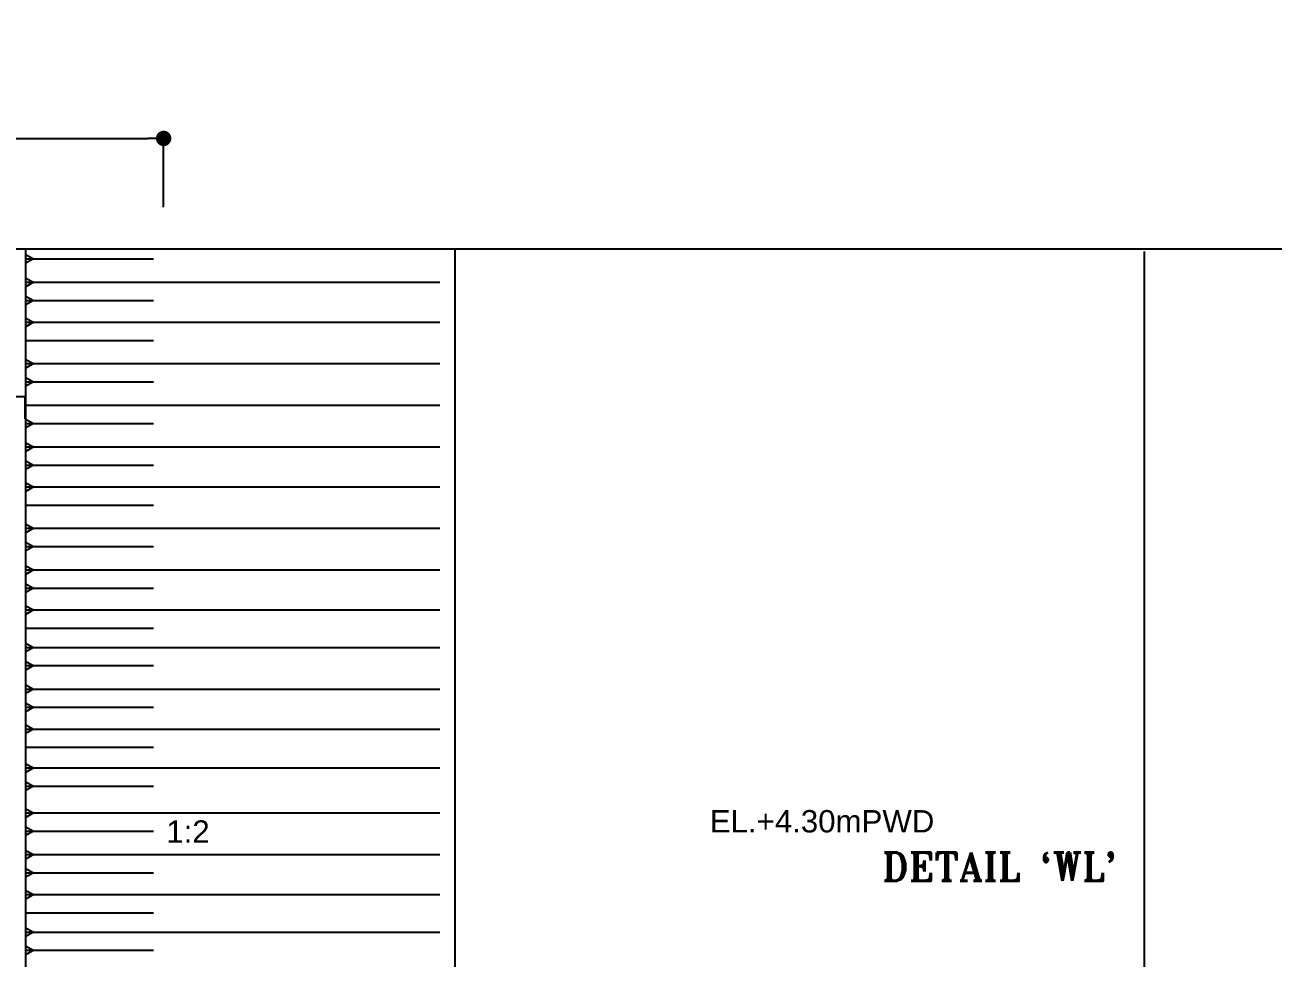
# Model space of a CAD drawing. Header units: metres. Extents: x -98554 to 27544620, y -161930 to 5264560.
# Drawn here: x -34666 to -18465, y 283004 to 295119 of the extents above; entities that cross this region are included whole.
import ezdxf

# ---------------------------------------------------------------- set-up
doc = ezdxf.new("R2010")
doc.units = ezdxf.units.M
doc.header["$LTSCALE"] = 15
doc.header["$MEASUREMENT"] = 0
doc.layers.get('0').update_dxf_attribs({"linetype": 'CONTINUOUS'})
doc.layers.get('Defpoints').update_dxf_attribs({"linetype": 'CONTINUOUS'})
for name, color, linetype in [('Bank line', 170, 'CONTINUOUS'), ('LINE', 7, 'CONTINUOUS'), ('SLOPECON', 12, 'CONTINUOUS')]:
    doc.layers.add(name, color=color, linetype=linetype)
doc.layers.add('lline', color=102, linetype='CONTINUOUS', lineweight=20)
doc.styles.add('BIG', font='ROMANT.SHX')
doc.styles.add('NASIR', font='romant.shx')
doc.styles.add('ROMAN_SIMPLEX', font='ROMANS')
doc.styles.get("Standard").update_dxf_attribs({"font": 'arial.ttf'})
doc.dimstyles.new('ISO-25', dxfattribs={"dimtxt": 250, "dimasz": 2.5, "dimexe": 1.25, "dimexo": 0.625, "dimtad": 1, "dimtxsty": 'BIG', "dimcen": 2.5, "dimadec": 0, "dimazin": 0, "dimtfac": 1, "dimtmove": 0, "dimatfit": 3, "dimfxl": 1, "dimarcsym": 0})
doc.dimstyles.get("Standard").update_dxf_attribs({"dimtxt": 250, "dimasz": 2, "dimexe": 0.18, "dimexo": 0.0625, "dimgap": 0.09, "dimtad": 0, "dimtih": 1, "dimtoh": 1, "dimzin": 0, "dimdsep": 46, "dimtxsty": 'ROMAN_SIMPLEX', "dimcen": 0.09, "dimadec": 0, "dimazin": 0, "dimtfac": 1, "dimtofl": 0, "dimtmove": 0, "dimatfit": 3, "dimfxl": 1, "dimtolj": 1, "dimtzin": 0, "dimarcsym": 0})

# ---------------------------------------------------------------- blocks, each defined once
blk = doc.blocks.new('_Dot')
at = {"color": 0, "linetype": 'ByBlock', "lineweight": -2}
blk.add_line((-0.5, 0), (-1, 0), dxfattribs=at)
at = {"color": 0, "linetype": 'ByBlock', "const_width": 0.5}
blk.add_lwpolyline([(-0.25, 0, 1), (0.25, 0, 1)], format="xyb", close=True, dxfattribs=at)
blk = doc.blocks.new('*D3034')
at = {"color": 0, "lineweight": -2}
for p, q in [((-42367.86363284685, 292748.1230075457), (-42367.86363284685, 293647.3409736468)), ((-42167.86363284685, 293646.0909736468), (-33065.50099973707, 293646.0909736468)), ((-32865.50099973707, 292751.4999110028), (-32865.50099973707, 293647.3409736468))]:
    blk.add_line(p, q, dxfattribs=at)
at = {"layer": 'Defpoints', "color": 0}
for p in [(-32865.50099973707, 293646.0909736468), (-42367.86363284685, 292747.4980075457), (-32865.50099973707, 292750.8749110028)]:
    blk.add_point(p, dxfattribs=at)
at = {"color": 0, "lineweight": -2, "xscale": 200, "yscale": 200, "zscale": 200, "rotation": 180}
blk.add_blockref('_Dot', (-42367.86363284685, 293646.0909736468), dxfattribs=at)
at = {"color": 0, "lineweight": -2, "xscale": 200, "yscale": 200, "zscale": 200}
blk.add_blockref('_Dot', (-32865.50099973707, 293646.0909736468), dxfattribs=at)
at = {"color": 0, "insert": (-37616.68231629196, 293884.8112117421), "char_height": 400, "attachment_point": 5, "style": 'BIG'}
blk.add_mtext('9502,36', dxfattribs=at)
blk = doc.blocks.new('*D3107')
at = {"layer": 'Defpoints', "color": 0, "ltscale": 20}
for p in [(-17718.60014526104, 295714.4885159582), (-57448.27048995905, 287787.2041088388), (-17718.60014526104, 287787.2041088388)]:
    blk.add_point(p, dxfattribs=at)
at = {"layer": 'LINE', "color": 0, "lineweight": -2, "ltscale": 20}
for p, q in [((-57448.27048995905, 287787.2666088388), (-57448.27048995905, 295714.6685159582)), ((-57446.27048995905, 295714.4885159582), (-38440.6681747529, 295714.4885159582)), ((-17720.60014526104, 295714.4885159582), (-36726.20246046718, 295714.4885159582)), ((-17718.60014526104, 287787.2666088388), (-17718.60014526104, 295714.6685159582))]:
    blk.add_line(p, q, dxfattribs=at)
at = {"layer": 'LINE', "color": 0, "ltscale": 20}
for points in [[(-57446.27048995905, 295714.8218492915), (-57446.27048995905, 295714.1551826249), (-57448.27048995905, 295714.4885159582)], [(-17720.60014526104, 295714.8218492915), (-17720.60014526104, 295714.1551826249), (-17718.60014526104, 295714.4885159582)]]:
    blk.add_solid(points, dxfattribs=at)
at = {"layer": 'LINE', "color": 0, "ltscale": 20, "insert": (-37583.43531761004, 295714.4885159582), "char_height": 250, "attachment_point": 5, "style": 'ROMAN_SIMPLEX'}
blk.add_mtext('\\A1;39729.67', dxfattribs=at)
blk = doc.blocks.new('*D3108')
at = {"layer": 'Defpoints', "color": 0, "ltscale": 20}
for p in [(-34660.7336878404, 290292.6544134654), (-40501.41878945101, 289993.6438560081), (-34660.7336878404, 290004.8819425968)]:
    blk.add_point(p, dxfattribs=at)
at = {"layer": 'LINE', "color": 0, "lineweight": -2, "ltscale": 20}
for p, q in [((-40501.41878945101, 289993.7063560081), (-40501.41878945101, 290292.8344134654)), ((-40499.41878945101, 290292.6544134654), (-38313.30909578857, 290292.6544134654)), ((-34662.7336878404, 290292.6544134654), (-36848.84338150285, 290292.6544134654)), ((-34660.7336878404, 290004.9444425968), (-34660.7336878404, 290292.8344134654))]:
    blk.add_line(p, q, dxfattribs=at)
at = {"layer": 'LINE', "color": 0, "ltscale": 20}
for points in [[(-40499.41878945101, 290292.9877467987), (-40499.41878945101, 290292.3210801321), (-40501.41878945101, 290292.6544134654)], [(-34662.7336878404, 290292.9877467987), (-34662.7336878404, 290292.3210801321), (-34660.7336878404, 290292.6544134654)]]:
    blk.add_solid(points, dxfattribs=at)
at = {"layer": 'LINE', "color": 0, "ltscale": 20, "insert": (-37581.07623864571, 290292.6544134654), "char_height": 250, "attachment_point": 5, "style": 'ROMAN_SIMPLEX'}
blk.add_mtext('\\A1;5840.69', dxfattribs=at)

msp = doc.modelspace()

# ---------------------------------------------------------------- linework, layer by layer
for points in [[(-38875.89186988212, 292212.3344897931), (-16269.95370159353, 292212.3344897931)], [(-20131.87814848591, 282556.6632944224), (-20131.87814848591, 292177.3790167212)]]:
    msp.add_lwpolyline(points)
at = {"layer": 'Bank line'}
for points in [[(-34658.63241998106, 292212.3344897931), (-34658.63241998106, 278908.6791525243)], [(-29086.79756716173, 292212.3344897931), (-29086.79756716173, 279710.8596604291)]]:
    msp.add_lwpolyline(points, dxfattribs=at)
at = {"layer": 'LINE'}
for points in [[(-34660.7336878404, 292143.2124453555), (-34554.58601587266, 292084.4243211518), (-34660.7336878404, 292021.5460729371)], [(-34660.7336878404, 291837.4779697205), (-34554.58601584285, 291778.689845636), (-34660.7336878404, 291715.8115974213)], [(-34660.7336878404, 291601.9793166663), (-34554.58601587266, 291543.1911924626), (-34660.7336878404, 291480.3129442479)], [(-34660.7336878404, 291318.1828042443), (-34554.58601584285, 291259.3946801599), (-34660.7336878404, 291196.5164319451)], [(-34660.7336878404, 290781.6137243402), (-34554.58601584285, 290722.8256002557), (-34660.7336878404, 290659.947352041)], [(-34660.7336878404, 290546.115071286), (-34554.58601587266, 290487.3269470823), (-34660.7336878404, 290424.4486988676)], [(-34660.7336878404, 290004.8819425968), (-34554.58601587266, 289946.0938183931), (-34660.7336878404, 289883.2155701783)], [(-34660.7336878404, 289699.1474669618), (-34554.58601584285, 289640.3593428773), (-34660.7336878404, 289577.4810946626)], [(-34660.7336878404, 289463.6488139075), (-34554.58601587266, 289404.8606897038), (-34660.7336878404, 289341.9824414891)], [(-34660.7336878404, 289179.8523014856), (-34554.58601584285, 289121.0641774011), (-34660.7336878404, 289058.1859291864)], [(-34660.7336878404, 288643.2832215815), (-34554.58601584285, 288584.495097497), (-34660.7336878404, 288521.6168492823)], [(-34660.7336878404, 288407.7845685272), (-34554.58601587266, 288348.9964443236), (-34660.7336878404, 288286.1181961088)], [(-34660.7336878404, 288102.0500928923), (-34554.58601584285, 288043.2619688078), (-34660.7336878404, 287980.3837205931)], [(-34660.7336878404, 287866.551439838), (-34554.58601587266, 287807.7633156343), (-34660.7336878404, 287744.8850674196)], [(-34660.7336878404, 287582.7549274161), (-34554.58601584285, 287523.9668033316), (-34660.7336878404, 287461.0885551169)], [(-34660.7336878404, 287095.8337476247), (-34554.58601584285, 287037.0456235402), (-34660.7336878404, 286974.1673753255)], [(-34660.7336878404, 286860.3350945704), (-34554.58601587266, 286801.5469703667), (-34660.7336878404, 286738.668722152)], [(-34660.7336878404, 286554.6006189354), (-34554.58601584285, 286495.812494851), (-34660.7336878404, 286432.9342466362)], [(-34660.7336878404, 286319.1019658812), (-34554.58601587266, 286260.3138416775), (-34660.7336878404, 286197.4355934628)], [(-34660.7336878404, 286035.3054534593), (-34554.58601584285, 285976.5173293748), (-34660.7336878404, 285913.6390811601)], [(-34660.7336878404, 285531.9216123072), (-34554.58601584285, 285473.1334882227), (-34660.7336878404, 285410.255240008)], [(-34660.7336878404, 285296.422959253), (-34554.58601587266, 285237.6348350493), (-34660.7336878404, 285174.7565868346)], [(-34660.7336878404, 284947.2391870413), (-34554.58601584285, 284888.4510629568), (-34660.7336878404, 284825.5728147421)], [(-34660.7336878404, 284711.7405339871), (-34554.58601587266, 284652.9524097834), (-34660.7336878404, 284590.0741615687)], [(-34660.7336878404, 284406.0060583521), (-34554.58601584285, 284347.2179342676), (-34660.7336878404, 284284.3396860529)], [(-34660.7336878404, 284170.5074052978), (-34554.58601587266, 284111.7192810941), (-34660.7336878404, 284048.8410328794)], [(-34660.7336878404, 283886.7108928759), (-34554.58601584285, 283827.9227687914), (-34660.7336878404, 283765.0445205767)], [(-34660.7336878404, 283399.7897130845), (-34554.58601584285, 283341.001589), (-34660.7336878404, 283278.1233407853)], [(-34660.7336878404, 283164.2910600302), (-34554.58601587266, 283105.5029358265), (-34660.7336878404, 283042.6246876118)]]:
    msp.add_lwpolyline(points, dxfattribs=at)
at = {"layer": 'SLOPECON'}
for p, q in [((-34660.7336878404, 292084.4243211518), (-32996.18941633822, 292084.4243211518)), ((-34660.7336878404, 291778.689845636), (-29281.01396163693, 291778.689845636)), ((-34660.7336878404, 291543.1911924626), (-32996.18941633822, 291543.1911924626)), ((-34660.7336878404, 291259.3946801599), (-29281.01396163693, 291259.3946801599)), ((-34660.7336878404, 291023.8960269864), (-32996.18941633822, 291023.8960269864)), ((-34660.7336878404, 290722.8256002557), (-29281.01396163693, 290722.8256002557)), ((-34660.7336878404, 290487.3269470823), (-32996.18941633822, 290487.3269470823)), ((-34660.7336878404, 290181.5924715665), (-29281.01396163693, 290181.5924715665)), ((-34660.7336878404, 289946.0938183931), (-32996.18941633822, 289946.0938183931)), ((-34660.7336878404, 289640.3593428773), (-29281.01396163693, 289640.3593428773)), ((-34660.7336878404, 289404.8606897038), (-32996.18941633822, 289404.8606897038)), ((-34660.7336878404, 289121.0641774011), (-29281.01396163693, 289121.0641774011)), ((-34660.7336878404, 288885.5655242277), (-32996.18941633822, 288885.5655242277)), ((-34660.7336878404, 288584.495097497), (-29281.01396163693, 288584.495097497)), ((-34660.7336878404, 288348.9964443236), (-32996.18941633822, 288348.9964443236)), ((-34660.7336878404, 288043.2619688078), (-29281.01396163693, 288043.2619688078)), ((-34660.7336878404, 287807.7633156343), (-32996.18941633822, 287807.7633156343)), ((-34660.7336878404, 287523.9668033316), (-29281.01396163693, 287523.9668033316)), ((-34660.7336878404, 287288.4681501582), (-32996.18941633822, 287288.4681501582)), ((-34660.7336878404, 287037.0456235402), (-29281.01396163693, 287037.0456235402)), ((-34660.7336878404, 286801.5469703667), (-32996.18941633822, 286801.5469703667)), ((-34660.7336878404, 286495.812494851), (-29281.01396163693, 286495.812494851)), ((-34660.7336878404, 286260.3138416775), (-32996.18941633822, 286260.3138416775)), ((-34660.7336878404, 285976.5173293748), (-29281.01396163693, 285976.5173293748)), ((-34660.7336878404, 285741.0186762013), (-32996.18941633822, 285741.0186762013)), ((-34660.7336878404, 285473.1334882227), (-29281.01396163693, 285473.1334882227)), ((-34660.7336878404, 285237.6348350493), (-32996.18941633822, 285237.6348350493)), ((-34660.7336878404, 284888.4510629568), (-29281.01396163693, 284888.4510629568)), ((-34660.7336878404, 284652.9524097834), (-32996.18941633822, 284652.9524097834)), ((-34660.7336878404, 284347.2179342676), (-29281.01396163693, 284347.2179342676)), ((-34660.7336878404, 284111.7192810941), (-32996.18941633822, 284111.7192810941)), ((-34660.7336878404, 283827.9227687914), (-29281.01396163693, 283827.9227687914)), ((-34660.7336878404, 283592.424115618), (-32996.18941633822, 283592.424115618)), ((-34660.7336878404, 283341.001589), (-29281.01396163693, 283341.001589)), ((-34660.7336878404, 283105.5029358265), (-32996.18941633822, 283105.5029358265))]:
    msp.add_line(p, q, dxfattribs=at)

# ---------------------------------------------------------------- texts
at = {"layer": 'LINE', "color": 0, "style": 'NASIR'}
msp.add_text("DETAIL `WL'", height=369.36, dxfattribs=at).set_placement((-23541.18486306386, 284004.8909953834))
at = {"layer": 'lline', "lineweight": 20}
for s, p in [('EL.+4.30mPWD', (-25776.68097374262, 284635.3187544202)), ('1:2', (-32830.89142163377, 284501.7009109822))]:
    msp.add_text(s, height=290, dxfattribs=at).set_placement(p)

# ---------------------------------------------------------------- dimensions: what is measured, and where the dimension line sits
dim = msp.add_linear_dim(base=(-32865.50099973707, 293646.0909736468), p1=(-42367.86363284685, 292747.4980075457), p2=(-32865.50099973707, 292750.8749110028), dimstyle='ISO-25', override={"dimtxt": 400, "dimasz": 200, "dimblk1": 'Dot', "dimblk2": 'Dot', "dimsah": 1})
dim.commit()
dim.dimension.update_dxf_attribs({"geometry": '*D3034', "text_midpoint": (-37616.68231629196, 293884.8112117421)})
at = {"layer": 'LINE', "color": 2, "ltscale": 20}
for base, p1, p2, picture, middle in [((-17718.60014526104, 295714.4885159582), (-57448.27048995905, 287787.2041088388), (-17718.60014526104, 287787.2041088388), '*D3107', (-37583.43531761004, 295714.4885159582)), ((-34660.7336878404, 290292.6544134654), (-40501.41878945101, 289993.6438560081), (-34660.7336878404, 290004.8819425968), '*D3108', (-37581.07623864571, 290292.6544134654))]:
    dim = msp.add_linear_dim(base=base, p1=p1, p2=p2, dimstyle='Standard', dxfattribs=at)
    dim.commit()
    dim.dimension.update_dxf_attribs({"geometry": picture, "text_midpoint": middle})

doc.saveas('drawing.dxf')
